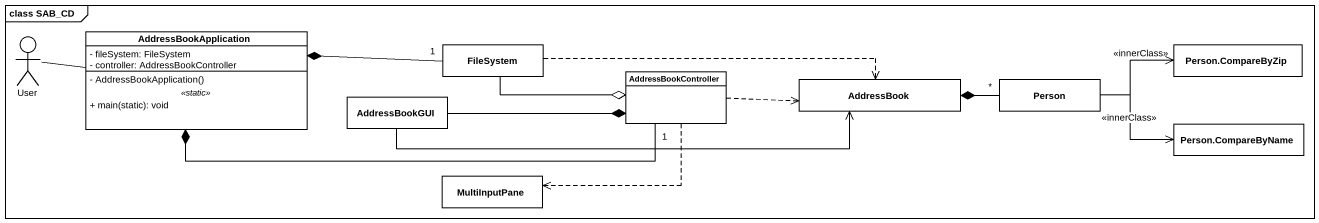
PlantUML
@startuml
mainframe class SAB_CD
allowmixing
hide circle
hide empty members
skinparam classAttributeIconSize 0
actor User
class AddressBookApplication {
  - fileSystem: FileSystem
  - controller: AddressBookController
  --
  - AddressBookApplication()
  .. <<static>> ..
  + main(static): void
}
class FileSystem
class "Person.CompareByZip" as Person_CompareByZip
class AddressBookController
class AddressBook
class "Person" as Person_
class AddressBookGUI
class "Person.CompareByName" as Person_CompareByName
class MultiInputPane
User -right- AddressBookApplication
FileSystem "1" -left-* AddressBookApplication
FileSystem -right-o AddressBookController
FileSystem .right.> AddressBook
AddressBookController "1" -left-* AddressBookApplication
AddressBookController .right.> AddressBook
AddressBookController .left.> MultiInputPane
Person_ -right-> Person_CompareByZip : <<innerClass>>
Person_ "*" -left-* AddressBook
Person_ -right-> Person_CompareByName : <<innerClass>>
AddressBookGUI -right-* AddressBookController
AddressBookGUI -right-> AddressBook
@enduml
